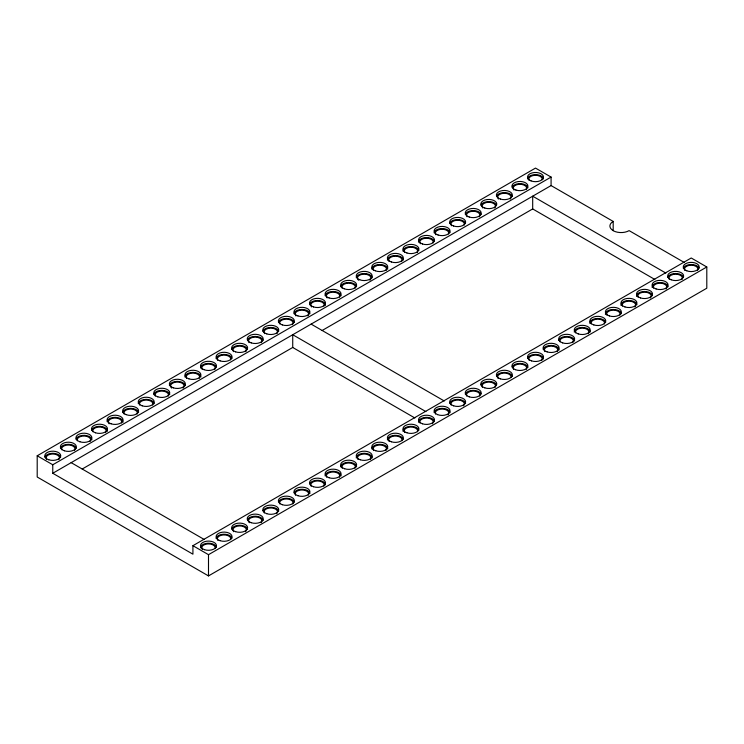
<?xml version="1.0" encoding="UTF-8"?>
<svg xmlns="http://www.w3.org/2000/svg" width="744" height="744" viewBox="0 0 744 744"><rect width="100%" height="100%" fill="white"/><g stroke="black" fill="none" stroke-linecap="round" stroke-linejoin="round"><path stroke-width="1.12" d="M52.768 473.268L192.919 554.178L192.919 545.687L691.232 257.991L706.8 266.984L706.8 288.216L208.497 575.912L37.2 477.016L37.2 455.784L535.503 168.088L551.081 177.072L551.081 185.572L52.768 473.268L52.768 464.768L551.081 177.072M82.193 469.027L292.727 347.467L414.864 417.979M322.152 330.485L532.685 208.934L654.813 279.446M192.919 545.687L208.497 554.68L706.8 266.984M551.081 185.572L613.186 221.424L613.186 230.696A11.272 6.51 0 0 0 629.126 230.631L684.22 262.437M665.824 273.057L532.685 196.193L532.685 208.934M311.122 324.114L444.261 400.979M425.875 411.599L292.727 334.726L292.727 347.467M71.164 462.647L204.302 539.521M37.2 455.784L52.768 464.768M208.497 554.68L208.497 575.912M613.186 230.631A11.272 6.51 0 0 1 613.186 221.424M200.517 547.807A7.979 4.604 0 0 1 207.92 543.213A7.979 4.604 0 0 1 216.392 547.156M202.34 549.435A6.761 3.906 0 0 1 207.771 543.929A6.761 3.906 0 0 1 215.1 548.635M216.113 538.489A7.979 4.604 0 0 1 223.777 534.22A7.979 4.604 0 0 1 231.961 538.163M217.918 540.442A6.761 3.906 0 0 1 223.34 534.936A6.761 3.906 0 0 1 230.677 539.651M231.737 529.17A7.979 4.604 0 0 1 239.921 525.227A7.979 4.604 0 0 1 247.594 529.495M233.7 531.7A6.761 3.906 0 0 1 239.633 525.924A6.761 3.906 0 0 1 245.576 531.7M247.417 519.861A7.979 4.604 0 0 1 255.778 516.243A7.979 4.604 0 0 1 263.162 520.512M249.277 522.707A6.761 3.906 0 0 1 255.211 516.931A6.761 3.906 0 0 1 261.144 522.707M262.985 510.868A7.979 4.604 0 0 1 271.067 507.25A7.979 4.604 0 0 1 278.674 511.193M264.297 512.951A6.761 3.906 0 0 1 271.504 507.966A6.761 3.906 0 0 1 276.722 513.723M278.563 501.875A7.979 4.604 0 0 1 286.635 498.257A7.979 4.604 0 0 1 294.252 502.2M279.865 503.958A6.761 3.906 0 0 1 286.356 498.954A6.761 3.906 0 0 1 292.838 503.958M294.131 492.891A7.979 4.604 0 0 1 302.492 489.273A7.979 4.604 0 0 1 309.885 493.542M295.591 495.234A6.761 3.906 0 0 1 301.924 489.961A6.761 3.906 0 0 1 308.258 495.234M309.699 483.898A7.979 4.604 0 0 1 318.348 480.299A7.979 4.604 0 0 1 325.472 484.874M311.159 486.241A6.761 3.906 0 0 1 317.502 480.968A6.761 3.906 0 0 1 323.835 486.241M325.091 475.89A7.979 4.604 0 0 1 333.07 471.278A7.979 4.604 0 0 1 341.05 475.89M326.737 477.248A6.761 3.906 0 0 1 333.07 471.984A6.761 3.906 0 0 1 339.404 477.248M340.668 466.897A7.979 4.604 0 0 1 348.638 462.294A7.979 4.604 0 0 1 356.618 466.897M342.305 468.264A6.761 3.906 0 0 1 348.638 462.991A6.761 3.906 0 0 1 354.981 468.264M356.237 457.904A7.979 4.604 0 0 1 364.216 453.301A7.979 4.604 0 0 1 372.186 457.904M358.059 459.522A6.761 3.906 0 0 1 364.216 453.998A6.761 3.906 0 0 1 370.363 459.522M371.814 448.911A7.979 4.604 0 0 1 379.784 444.308A7.979 4.604 0 0 1 387.764 448.911M373.637 450.538A6.761 3.906 0 0 1 379.784 445.014A6.761 3.906 0 0 1 385.941 450.538M387.382 439.927A7.979 4.604 0 0 1 394.785 435.333A7.979 4.604 0 0 1 403.257 439.267M389.205 441.545A6.761 3.906 0 0 1 394.636 436.04A6.761 3.906 0 0 1 401.965 440.755M402.978 431.26A7.979 4.604 0 0 1 410.074 426.358A7.979 4.604 0 0 1 418.826 430.274M404.783 432.552A6.761 3.906 0 0 1 410.204 427.056A6.761 3.906 0 0 1 417.542 431.762M418.547 422.276A7.979 4.604 0 0 1 425.931 417.347A7.979 4.604 0 0 1 434.459 421.616M420.016 423.038A6.761 3.906 0 0 1 427.223 418.063A6.761 3.906 0 0 1 432.441 423.81M434.115 412.622A7.979 4.604 0 0 1 442.076 408.344A7.979 4.604 0 0 1 450.027 412.622M435.584 414.055A6.761 3.906 0 0 1 442.801 409.07A6.761 3.906 0 0 1 448.009 414.827M449.748 403.304A7.979 4.604 0 0 1 457.932 399.361A7.979 4.604 0 0 1 465.605 403.629M451.162 405.062A6.761 3.906 0 0 1 458.369 400.077A6.761 3.906 0 0 1 463.586 405.833M465.326 394.32A7.979 4.604 0 0 1 472.933 390.368A7.979 4.604 0 0 1 481.015 393.995M466.73 396.068A6.761 3.906 0 0 1 473.221 391.065A6.761 3.906 0 0 1 479.703 396.068M480.996 385.001A7.979 4.604 0 0 1 488.789 381.374A7.979 4.604 0 0 1 496.583 385.001M482.456 387.345A6.761 3.906 0 0 1 488.789 382.081A6.761 3.906 0 0 1 495.123 387.345M496.564 376.008A7.979 4.604 0 0 1 504.646 372.391A7.979 4.604 0 0 1 512.263 376.334M498.024 378.352A6.761 3.906 0 0 1 503.642 373.107A6.761 3.906 0 0 1 511.054 377.543M512.142 367.024A7.979 4.604 0 0 1 520.502 363.407A7.979 4.604 0 0 1 527.887 367.676M513.602 369.368A6.761 3.906 0 0 1 519.935 364.095A6.761 3.906 0 0 1 526.268 369.368M527.608 358.357A7.979 4.604 0 0 1 536.08 354.414A7.979 4.604 0 0 1 543.483 359.008M529.17 360.375A6.761 3.906 0 0 1 535.503 355.102A6.761 3.906 0 0 1 541.846 360.375M543.185 349.364A7.979 4.604 0 0 1 551.648 345.43A7.979 4.604 0 0 1 559.06 350.015M544.924 351.642A6.761 3.906 0 0 1 551.081 346.118A6.761 3.906 0 0 1 557.228 351.642M558.753 340.371A7.979 4.604 0 0 1 567.216 336.437A7.979 4.604 0 0 1 574.628 341.031M560.046 341.859A6.761 3.906 0 0 1 567.374 337.144A6.761 3.906 0 0 1 572.806 342.649M574.247 332.038A7.979 4.604 0 0 1 582.226 327.434A7.979 4.604 0 0 1 590.197 332.038M575.614 332.866A6.761 3.906 0 0 1 582.943 328.16A6.761 3.906 0 0 1 588.374 333.656M589.843 323.38A7.979 4.604 0 0 1 596.939 318.469A7.979 4.604 0 0 1 605.69 322.394M591.192 323.882A6.761 3.906 0 0 1 597.795 319.139A6.761 3.906 0 0 1 604.407 323.882M605.411 314.387A7.979 4.604 0 0 1 612.796 309.467A7.979 4.604 0 0 1 621.324 313.726M606.881 315.158A6.761 3.906 0 0 1 613.363 310.155A6.761 3.906 0 0 1 619.854 315.158M620.98 305.393A7.979 4.604 0 0 1 628.373 300.474A7.979 4.604 0 0 1 636.892 304.742M622.449 306.165A6.761 3.906 0 0 1 629.666 301.181A6.761 3.906 0 0 1 634.874 306.937M636.557 296.41A7.979 4.604 0 0 1 643.941 291.481A7.979 4.604 0 0 1 652.469 295.749M638.026 297.172A6.761 3.906 0 0 1 645.234 292.197A6.761 3.906 0 0 1 650.451 297.944M652.125 287.417A7.979 4.604 0 0 1 659.519 282.497A7.979 4.604 0 0 1 668.038 286.756M653.595 288.188A6.761 3.906 0 0 1 660.802 283.204A6.761 3.906 0 0 1 666.019 288.96M667.759 277.438A7.979 4.604 0 0 1 675.375 273.494A7.979 4.604 0 0 1 683.448 277.112M669.321 279.456A6.761 3.906 0 0 1 675.654 274.192A6.761 3.906 0 0 1 681.988 279.456M683.336 268.454A7.979 4.604 0 0 1 690.944 264.501A7.979 4.604 0 0 1 699.025 268.128M684.889 270.472A6.761 3.906 0 0 1 691.232 265.199A6.761 3.906 0 0 1 697.565 270.472M44.873 457.253A7.979 4.604 0 0 1 52.768 453.301A7.979 4.604 0 0 1 60.664 457.253M46.621 459.522A6.761 3.906 0 0 1 52.768 453.998A6.761 3.906 0 0 1 58.925 459.522M60.45 448.26A7.979 4.604 0 0 1 68.346 444.308A7.979 4.604 0 0 1 76.241 448.26M61.733 449.748A6.761 3.906 0 0 1 69.071 445.033A6.761 3.906 0 0 1 74.493 450.538M76.018 439.267A7.979 4.604 0 0 1 84.481 435.333A7.979 4.604 0 0 1 91.893 439.927M77.311 440.755A6.761 3.906 0 0 1 84.639 436.04A6.761 3.906 0 0 1 90.07 441.545M91.596 430.274A7.979 4.604 0 0 1 100.338 426.358A7.979 4.604 0 0 1 107.443 431.26M92.879 431.762A6.761 3.906 0 0 1 100.208 427.056A6.761 3.906 0 0 1 105.639 432.552M107.108 421.616A7.979 4.604 0 0 1 115.627 417.347A7.979 4.604 0 0 1 123.02 422.276M109.126 423.81A6.761 3.906 0 0 1 114.334 418.063A6.761 3.906 0 0 1 121.551 423.038M122.676 412.622A7.979 4.604 0 0 1 130.637 408.344A7.979 4.604 0 0 1 138.589 412.622M124.146 414.055A6.761 3.906 0 0 1 130.637 409.051A6.761 3.906 0 0 1 137.119 414.055M138.245 403.629A7.979 4.604 0 0 1 146.205 399.361A7.979 4.604 0 0 1 154.157 403.629M139.714 405.062A6.761 3.906 0 0 1 146.205 400.058A6.761 3.906 0 0 1 152.697 405.062M153.822 394.646A7.979 4.604 0 0 1 161.773 390.368A7.979 4.604 0 0 1 169.734 394.646M155.291 396.068A6.761 3.906 0 0 1 161.773 391.065A6.761 3.906 0 0 1 168.265 396.068M169.39 385.652A7.979 4.604 0 0 1 177.351 381.374A7.979 4.604 0 0 1 185.303 385.652M171.659 388.089A6.761 3.906 0 0 1 172.924 383.03A6.761 3.906 0 0 1 181.778 383.03A6.761 3.906 0 0 1 183.043 388.089M184.94 376.994A7.979 4.604 0 0 1 192.919 372.381A7.979 4.604 0 0 1 200.899 376.994M186.586 378.352A6.761 3.906 0 0 1 192.919 373.088A6.761 3.906 0 0 1 199.262 378.352M200.517 368.001A7.979 4.604 0 0 1 207.641 363.425A7.979 4.604 0 0 1 216.29 367.024M202.154 369.368A6.761 3.906 0 0 1 208.497 364.095A6.761 3.906 0 0 1 214.83 369.368M216.113 358.682A7.979 4.604 0 0 1 223.777 354.404A7.979 4.604 0 0 1 231.961 358.357M217.732 360.375A6.761 3.906 0 0 1 223.581 355.111A6.761 3.906 0 0 1 230.677 359.836M231.737 349.364A7.979 4.604 0 0 1 239.633 345.411A7.979 4.604 0 0 1 247.529 349.364M233.486 351.642A6.761 3.906 0 0 1 239.633 346.118A6.761 3.906 0 0 1 245.79 351.642M247.417 340.055A7.979 4.604 0 0 1 255.49 336.428A7.979 4.604 0 0 1 263.106 340.371M249.054 342.649A6.761 3.906 0 0 1 255.211 337.125A6.761 3.906 0 0 1 261.358 342.649M262.883 331.387A7.979 4.604 0 0 1 270.779 327.434A7.979 4.604 0 0 1 278.674 331.387M264.632 333.656A6.761 3.906 0 0 1 270.779 328.132A6.761 3.906 0 0 1 276.935 333.656M278.461 322.394A7.979 4.604 0 0 1 286.356 318.441A7.979 4.604 0 0 1 294.252 322.394M279.744 323.882A6.761 3.906 0 0 1 287.072 319.167A6.761 3.906 0 0 1 292.504 324.672M293.973 313.726A7.979 4.604 0 0 1 301.924 309.448A7.979 4.604 0 0 1 309.885 313.726M295.991 315.93A6.761 3.906 0 0 1 301.924 310.155A6.761 3.906 0 0 1 307.858 315.93M309.541 304.742A7.979 4.604 0 0 1 318.069 300.474A7.979 4.604 0 0 1 325.454 305.393M311.559 306.937A6.761 3.906 0 0 1 316.777 301.181A6.761 3.906 0 0 1 323.984 306.165M325.109 295.749A7.979 4.604 0 0 1 333.07 291.471A7.979 4.604 0 0 1 341.022 295.749M327.137 297.944A6.761 3.906 0 0 1 332.345 292.197A6.761 3.906 0 0 1 339.562 297.172M340.687 286.756A7.979 4.604 0 0 1 348.638 282.478A7.979 4.604 0 0 1 356.599 286.756M342.156 288.188A6.761 3.906 0 0 1 348.638 283.185A6.761 3.906 0 0 1 355.13 288.188M356.255 277.763A7.979 4.604 0 0 1 364.216 273.494A7.979 4.604 0 0 1 372.167 277.763M358.524 280.209A6.761 3.906 0 0 1 359.789 275.141A6.761 3.906 0 0 1 368.643 275.141A6.761 3.906 0 0 1 369.908 280.209M371.814 269.105A7.979 4.604 0 0 1 379.784 264.501A7.979 4.604 0 0 1 387.764 269.105M373.451 270.472A6.761 3.906 0 0 1 379.784 265.199A6.761 3.906 0 0 1 386.127 270.472M387.382 260.112A7.979 4.604 0 0 1 395.362 255.508A7.979 4.604 0 0 1 403.332 260.112M389.019 261.479A6.761 3.906 0 0 1 395.362 256.206A6.761 3.906 0 0 1 401.695 261.479M402.95 251.128A7.979 4.604 0 0 1 410.363 246.534A7.979 4.604 0 0 1 418.826 250.468M404.597 252.486A6.761 3.906 0 0 1 410.93 247.222A6.761 3.906 0 0 1 417.263 252.486M418.528 242.135A7.979 4.604 0 0 1 425.931 237.541A7.979 4.604 0 0 1 434.394 241.474M420.351 243.753A6.761 3.906 0 0 1 425.782 238.247A6.761 3.906 0 0 1 433.11 242.963M434.115 232.816A7.979 4.604 0 0 1 441.787 228.538A7.979 4.604 0 0 1 449.971 232.491M435.919 234.769A6.761 3.906 0 0 1 441.35 229.264A6.761 3.906 0 0 1 448.678 233.969M449.748 223.498A7.979 4.604 0 0 1 457.644 219.545A7.979 4.604 0 0 1 465.539 223.498M451.496 225.776A6.761 3.906 0 0 1 456.928 220.27A6.761 3.906 0 0 1 464.256 224.986M465.326 214.505A7.979 4.604 0 0 1 473.221 210.561A7.979 4.604 0 0 1 481.117 214.505M467.065 216.783A6.761 3.906 0 0 1 473.221 211.259A6.761 3.906 0 0 1 479.369 216.783M480.996 205.195A7.979 4.604 0 0 1 488.789 201.568A7.979 4.604 0 0 1 496.583 205.195M482.856 208.041A6.761 3.906 0 0 1 488.789 202.266A6.761 3.906 0 0 1 494.723 208.041M496.564 196.202A7.979 4.604 0 0 1 504.646 192.575A7.979 4.604 0 0 1 512.263 196.528M498.424 199.048A6.761 3.906 0 0 1 504.367 193.273A6.761 3.906 0 0 1 510.3 199.048M512.142 187.209A7.979 4.604 0 0 1 520.502 183.601A7.979 4.604 0 0 1 527.887 187.86M514.002 190.064A6.761 3.906 0 0 1 519.21 184.307A6.761 3.906 0 0 1 526.427 189.292M527.552 178.876A7.979 4.604 0 0 1 535.503 174.598A7.979 4.604 0 0 1 543.464 178.876M529.021 180.299A6.761 3.906 0 0 1 535.029 175.305A6.761 3.906 0 0 1 542.199 179.76M204.507 549.677A7.979 4.604 0 0 0 216.467 545.687A7.979 4.604 0 0 0 204.507 541.697A7.979 4.604 0 0 0 204.507 549.677M220.075 540.683A7.979 4.604 0 0 0 232.044 536.694A7.979 4.604 0 0 0 220.075 532.704A7.979 4.604 0 0 0 220.075 540.683M235.653 531.69A7.979 4.604 0 0 0 247.613 527.701A7.979 4.604 0 0 0 235.653 523.72A7.979 4.604 0 0 0 235.653 531.69M251.221 522.707A7.979 4.604 0 0 0 263.19 518.717A7.979 4.604 0 0 0 251.221 514.727A7.979 4.604 0 0 0 251.221 522.707M266.789 513.713A7.979 4.604 0 0 0 278.758 509.724A7.979 4.604 0 0 0 266.789 505.734A7.979 4.604 0 0 0 266.789 513.713M282.367 504.72A7.979 4.604 0 0 0 294.326 500.731A7.979 4.604 0 0 0 282.367 496.741A7.979 4.604 0 0 0 282.367 504.72M297.935 495.727A7.979 4.604 0 0 0 309.904 491.747A7.979 4.604 0 0 0 297.935 487.757A7.979 4.604 0 0 0 297.935 495.727M313.512 486.743A7.979 4.604 0 0 0 325.472 482.754A7.979 4.604 0 0 0 313.512 478.764A7.979 4.604 0 0 0 313.512 486.743M329.081 477.75A7.979 4.604 0 0 0 341.05 473.761A7.979 4.604 0 0 0 329.081 469.771A7.979 4.604 0 0 0 329.081 477.75M344.658 468.757A7.979 4.604 0 0 0 356.618 464.768A7.979 4.604 0 0 0 344.658 460.787A7.979 4.604 0 0 0 344.658 468.757M360.226 459.773A7.979 4.604 0 0 0 372.186 455.784A7.979 4.604 0 0 0 360.226 451.794A7.979 4.604 0 0 0 360.226 459.773M375.794 450.78A7.979 4.604 0 0 0 387.764 446.791A7.979 4.604 0 0 0 375.794 442.801A7.979 4.604 0 0 0 375.794 450.78M391.372 441.787A7.979 4.604 0 0 0 403.332 437.798A7.979 4.604 0 0 0 391.372 433.808A7.979 4.604 0 0 0 391.372 441.787M406.94 432.794A7.979 4.604 0 0 0 418.909 428.814A7.979 4.604 0 0 0 406.94 424.824A7.979 4.604 0 0 0 406.94 432.794M422.518 423.81A7.979 4.604 0 0 0 434.477 419.821A7.979 4.604 0 0 0 422.518 415.831A7.979 4.604 0 0 0 422.518 423.81M437.602 414.641A7.979 4.604 0 0 0 450.027 411.153A7.979 4.604 0 0 0 438.588 406.689A7.979 4.604 0 0 0 437.602 414.641M453.654 405.824A7.979 4.604 0 0 0 465.623 401.834A7.979 4.604 0 0 0 453.654 397.854A7.979 4.604 0 0 0 453.654 405.824M469.232 396.84A7.979 4.604 0 0 0 481.191 392.851A7.979 4.604 0 0 0 469.232 388.861A7.979 4.604 0 0 0 469.232 396.84M484.8 387.847A7.979 4.604 0 0 0 496.769 383.858A7.979 4.604 0 0 0 484.8 379.868A7.979 4.604 0 0 0 484.8 387.847M500.377 378.854A7.979 4.604 0 0 0 512.337 374.864A7.979 4.604 0 0 0 500.377 370.875A7.979 4.604 0 0 0 500.377 378.854M515.462 369.694A7.979 4.604 0 0 0 527.887 366.206A7.979 4.604 0 0 0 516.448 361.733A7.979 4.604 0 0 0 515.462 369.694M531.523 360.877A7.979 4.604 0 0 0 543.483 356.888A7.979 4.604 0 0 0 531.523 352.898A7.979 4.604 0 0 0 531.523 360.877M547.091 351.884A7.979 4.604 0 0 0 559.06 347.894A7.979 4.604 0 0 0 547.091 343.905A7.979 4.604 0 0 0 547.091 351.884M562.659 342.891A7.979 4.604 0 0 0 574.628 338.901A7.979 4.604 0 0 0 562.659 334.921A7.979 4.604 0 0 0 562.659 342.891M578.237 333.907A7.979 4.604 0 0 0 590.197 329.918A7.979 4.604 0 0 0 578.237 325.928A7.979 4.604 0 0 0 578.237 333.907M593.805 324.914A7.979 4.604 0 0 0 605.774 320.924A7.979 4.604 0 0 0 593.805 316.935A7.979 4.604 0 0 0 593.805 324.914M609.383 315.921A7.979 4.604 0 0 0 621.342 311.931A7.979 4.604 0 0 0 609.383 307.942A7.979 4.604 0 0 0 609.383 315.921M624.951 306.928A7.979 4.604 0 0 0 636.92 302.947A7.979 4.604 0 0 0 624.951 298.958A7.979 4.604 0 0 0 624.951 306.928M640.519 297.944A7.979 4.604 0 0 0 652.488 293.954A7.979 4.604 0 0 0 640.519 289.965A7.979 4.604 0 0 0 640.519 297.944M656.096 288.951A7.979 4.604 0 0 0 668.056 284.961A7.979 4.604 0 0 0 656.096 280.972A7.979 4.604 0 0 0 656.096 288.951M671.181 279.781A7.979 4.604 0 0 0 683.615 276.303A7.979 4.604 0 0 0 672.167 271.83A7.979 4.604 0 0 0 671.181 279.781M686.759 270.797A7.979 4.604 0 0 0 699.183 267.31A7.979 4.604 0 0 0 687.744 262.837A7.979 4.604 0 0 0 686.759 270.797M48.788 459.773A7.979 4.604 0 0 0 60.748 455.784A7.979 4.604 0 0 0 48.788 451.794A7.979 4.604 0 0 0 48.788 459.773M64.356 450.78A7.979 4.604 0 0 0 76.325 446.791A7.979 4.604 0 0 0 64.356 442.801A7.979 4.604 0 0 0 64.356 450.78M79.924 441.787A7.979 4.604 0 0 0 91.893 437.798A7.979 4.604 0 0 0 79.924 433.808A7.979 4.604 0 0 0 79.924 441.787M95.502 432.794A7.979 4.604 0 0 0 107.462 428.814A7.979 4.604 0 0 0 95.502 424.824A7.979 4.604 0 0 0 95.502 432.794M111.07 423.81A7.979 4.604 0 0 0 123.039 419.821A7.979 4.604 0 0 0 111.07 415.831A7.979 4.604 0 0 0 111.07 423.81M126.164 414.641A7.979 4.604 0 0 0 138.589 411.153A7.979 4.604 0 0 0 127.15 406.689A7.979 4.604 0 0 0 126.164 414.641M142.216 405.824A7.979 4.604 0 0 0 154.185 401.834A7.979 4.604 0 0 0 142.216 397.854A7.979 4.604 0 0 0 142.216 405.824M157.793 396.84A7.979 4.604 0 0 0 169.753 392.851A7.979 4.604 0 0 0 157.793 388.861A7.979 4.604 0 0 0 157.793 396.84M173.361 387.847A7.979 4.604 0 0 0 185.321 383.858A7.979 4.604 0 0 0 173.361 379.868A7.979 4.604 0 0 0 173.361 387.847M188.93 378.854A7.979 4.604 0 0 0 200.899 374.864A7.979 4.604 0 0 0 188.93 370.875A7.979 4.604 0 0 0 188.93 378.854M204.023 369.694A7.979 4.604 0 0 0 216.448 366.206A7.979 4.604 0 0 0 205.009 361.733A7.979 4.604 0 0 0 204.023 369.694M220.075 360.877A7.979 4.604 0 0 0 232.044 356.888A7.979 4.604 0 0 0 220.075 352.898A7.979 4.604 0 0 0 220.075 360.877M235.653 351.884A7.979 4.604 0 0 0 247.613 347.894A7.979 4.604 0 0 0 235.653 343.905A7.979 4.604 0 0 0 235.653 351.884M251.221 342.891A7.979 4.604 0 0 0 263.19 338.901A7.979 4.604 0 0 0 251.221 334.921A7.979 4.604 0 0 0 251.221 342.891M266.789 333.907A7.979 4.604 0 0 0 278.758 329.918A7.979 4.604 0 0 0 266.789 325.928A7.979 4.604 0 0 0 266.789 333.907M282.367 324.914A7.979 4.604 0 0 0 294.326 320.924A7.979 4.604 0 0 0 282.367 316.935A7.979 4.604 0 0 0 282.367 324.914M297.935 315.921A7.979 4.604 0 0 0 309.904 311.931A7.979 4.604 0 0 0 297.935 307.942A7.979 4.604 0 0 0 297.935 315.921M313.512 306.928A7.979 4.604 0 0 0 325.472 302.947A7.979 4.604 0 0 0 313.512 298.958A7.979 4.604 0 0 0 313.512 306.928M329.081 297.944A7.979 4.604 0 0 0 341.05 293.954A7.979 4.604 0 0 0 329.081 289.965A7.979 4.604 0 0 0 329.081 297.944M344.174 288.774A7.979 4.604 0 0 0 356.599 285.287A7.979 4.604 0 0 0 345.16 280.823A7.979 4.604 0 0 0 344.174 288.774M359.743 279.781A7.979 4.604 0 0 0 372.167 276.303A7.979 4.604 0 0 0 360.728 271.83A7.979 4.604 0 0 0 359.743 279.781M375.311 270.797A7.979 4.604 0 0 0 387.745 267.31A7.979 4.604 0 0 0 376.297 262.837A7.979 4.604 0 0 0 375.311 270.797M391.372 261.981A7.979 4.604 0 0 0 403.332 257.991A7.979 4.604 0 0 0 391.372 254.002A7.979 4.604 0 0 0 391.372 261.981M406.94 252.988A7.979 4.604 0 0 0 418.909 248.998A7.979 4.604 0 0 0 406.94 245.008A7.979 4.604 0 0 0 406.94 252.988M422.518 243.995A7.979 4.604 0 0 0 434.477 240.014A7.979 4.604 0 0 0 422.518 236.025A7.979 4.604 0 0 0 422.518 243.995M438.086 235.011A7.979 4.604 0 0 0 450.055 231.021A7.979 4.604 0 0 0 438.086 227.032A7.979 4.604 0 0 0 438.086 235.011M453.654 226.018A7.979 4.604 0 0 0 465.623 222.028A7.979 4.604 0 0 0 453.654 218.038A7.979 4.604 0 0 0 453.654 226.018M469.232 217.025A7.979 4.604 0 0 0 481.191 213.035A7.979 4.604 0 0 0 469.232 209.055A7.979 4.604 0 0 0 469.232 217.025M484.8 208.032A7.979 4.604 0 0 0 496.769 204.051A7.979 4.604 0 0 0 484.8 200.062A7.979 4.604 0 0 0 484.8 208.032M500.377 199.048A7.979 4.604 0 0 0 512.337 195.058A7.979 4.604 0 0 0 500.377 191.069A7.979 4.604 0 0 0 500.377 199.048M515.945 190.055A7.979 4.604 0 0 0 527.914 186.065A7.979 4.604 0 0 0 515.945 182.075A7.979 4.604 0 0 0 515.945 190.055M531.039 180.894A7.979 4.604 0 0 0 543.464 177.407A7.979 4.604 0 0 0 532.025 172.934A7.979 4.604 0 0 0 531.039 180.894"/></g></svg>
